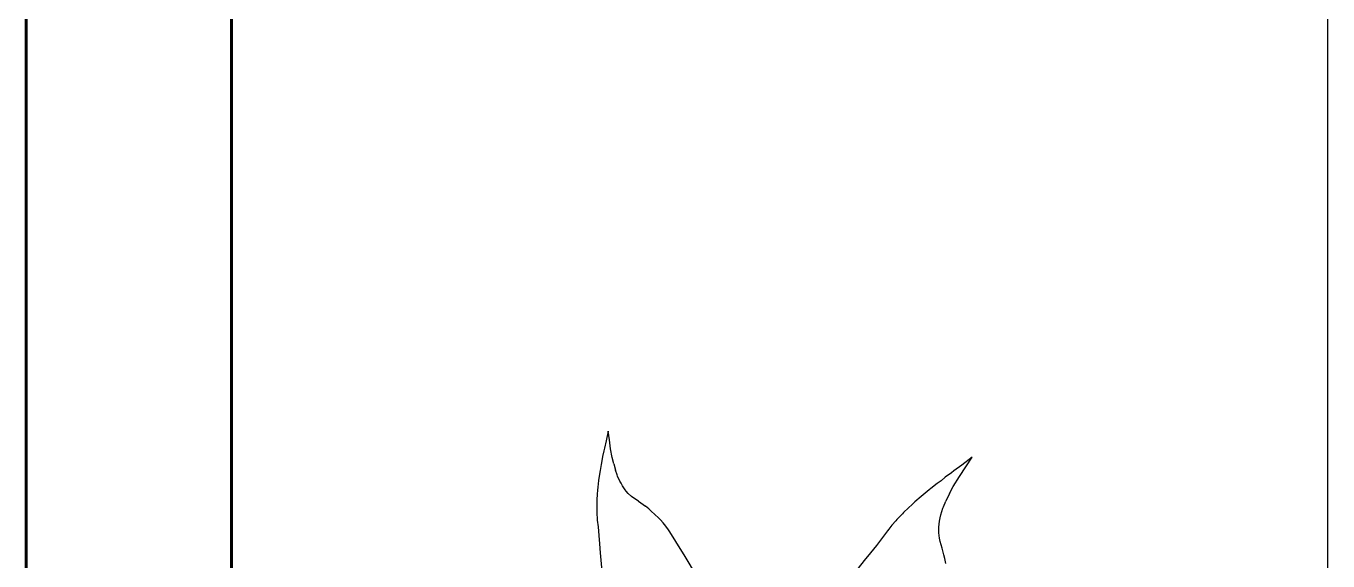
# Model space of a CAD drawing. Header units: metres. Extents: x 244.4 to 340.3, y -4.1 to 64.3.
# Drawn here: x 250.648 to 251.598, y 51.288 to 51.678 of the extents above; entities that cross this region are included whole.
import ezdxf

# ---------------------------------------------------------------- set-up
doc = ezdxf.new("R2010")
doc.units = ezdxf.units.M
doc.layers.add('A-WALL', color=6, linetype='Continuous', lineweight=60)
doc.layers.add('Edges', color=7, linetype='Continuous')

msp = doc.modelspace()

# ---------------------------------------------------------------- linework, layer by layer
at = {"layer": 'A-WALL'}
for p, q in [((250.64767, 50.1423), (250.64767, 52.02208)), ((250.79767, 50.1423), (250.79767, 52.02208))]:
    msp.add_line(p, q, dxfattribs=at)
at = {"layer": 'Edges'}
for p, q in [((251.59767, 50.1423), (251.59767, 53.31708)), ((251.07248, 51.38266), (251.07094, 51.37551)), ((251.0733, 51.37622), (251.07248, 51.38266)), ((251.07423, 51.36973), (251.0733, 51.37622)), ((251.06939, 51.36828), (251.06843, 51.36407)), ((251.06968, 51.37006), (251.06939, 51.36828)), ((251.07094, 51.37551), (251.06968, 51.37006)), ((251.07541, 51.36324), (251.07423, 51.36973)), ((251.06732, 51.35822), (251.06661, 51.35373)), ((251.06793, 51.361), (251.06732, 51.35822)), ((251.06843, 51.36407), (251.06793, 51.361)), ((251.07647, 51.35861), (251.07541, 51.36324)), ((251.07647, 51.35861), (251.07781, 51.35399)), ((251.33053, 51.35781), (251.32468, 51.35359)), ((251.33813, 51.36351), (251.33053, 51.35781)), ((251.33337, 51.35648), (251.33813, 51.36351)), ((251.06636, 51.3525), (251.06551, 51.34651)), ((251.06661, 51.35373), (251.06636, 51.3525)), ((251.07904, 51.35057), (251.07781, 51.35399)), ((251.07934, 51.34975), (251.07904, 51.35057)), ((251.08104, 51.34599), (251.07934, 51.34975)), ((251.3184, 51.3489), (251.31532, 51.3464)), ((251.32288, 51.35211), (251.3184, 51.3489)), ((251.32468, 51.35359), (251.32288, 51.35211)), ((251.32431, 51.34221), (251.3287, 51.3494)), ((251.3287, 51.3494), (251.33337, 51.35648)), ((251.06474, 51.3394), (251.06443, 51.33646)), ((251.0649, 51.34165), (251.06474, 51.3394)), ((251.06551, 51.34651), (251.0649, 51.34165)), ((251.08184, 51.34453), (251.08104, 51.34599)), ((251.08292, 51.34263), (251.08184, 51.34453)), ((251.08497, 51.33965), (251.08292, 51.34263)), ((251.08564, 51.33883), (251.08497, 51.33965)), ((251.08716, 51.33711), (251.08564, 51.33883)), ((251.30668, 51.33972), (251.30086, 51.33485)), ((251.30794, 51.34065), (251.30668, 51.33972)), ((251.3124, 51.34429), (251.30794, 51.34065)), ((251.31532, 51.3464), (251.3124, 51.34429)), ((251.32142, 51.33695), (251.32431, 51.34221)), ((251.06417, 51.33142), (251.0641, 51.3266)), ((251.06425, 51.33241), (251.06417, 51.33142)), ((251.06443, 51.33646), (251.06425, 51.33241)), ((251.08949, 51.33494), (251.08716, 51.33711)), ((251.09115, 51.3337), (251.08949, 51.33494)), ((251.0946, 51.33145), (251.09115, 51.3337)), ((251.0946, 51.33145), (251.0997, 51.32774)), ((251.29422, 51.32897), (251.29151, 51.32657)), ((251.29624, 51.33091), (251.29422, 51.32897)), ((251.30086, 51.33485), (251.29624, 51.33091)), ((251.31712, 51.32727), (251.31881, 51.3315)), ((251.32142, 51.33695), (251.31881, 51.3315)), ((251.0641, 51.3266), (251.06414, 51.3256)), ((251.06414, 51.3256), (251.06421, 51.322)), ((251.06421, 51.322), (251.06445, 51.319)), ((251.10211, 51.32581), (251.0997, 51.32774)), ((251.10389, 51.32425), (251.10211, 51.32581)), ((251.10662, 51.32182), (251.10389, 51.32425)), ((251.10907, 51.31936), (251.10662, 51.32182)), ((251.1107, 51.31769), (251.10907, 51.31936)), ((251.2871, 51.32223), (251.28308, 51.31799)), ((251.28798, 51.32305), (251.2871, 51.32223)), ((251.29151, 51.32657), (251.28798, 51.32305)), ((251.31423, 51.31678), (251.31477, 51.31939)), ((251.31477, 51.31939), (251.31522, 51.3214)), ((251.31522, 51.3214), (251.31673, 51.32627)), ((251.31673, 51.32627), (251.31712, 51.32727)), ((251.06445, 51.319), (251.06454, 51.31756)), ((251.06454, 51.31756), (251.06507, 51.31261)), ((251.06507, 51.31261), (251.06566, 51.30634)), ((251.11256, 51.31558), (251.1107, 51.31769)), ((251.1135, 51.31441), (251.11256, 51.31558)), ((251.11589, 51.31135), (251.1135, 51.31441)), ((251.11738, 51.30915), (251.11589, 51.31135)), ((251.27617, 51.30968), (251.27268, 51.30495)), ((251.27724, 51.311), (251.27617, 51.30968)), ((251.27945, 51.31384), (251.27724, 51.311)), ((251.2823, 51.31706), (251.27945, 51.31384)), ((251.28308, 51.31799), (251.2823, 51.31706)), ((251.3137, 51.31106), (251.31373, 51.31236)), ((251.31374, 51.30827), (251.3137, 51.31106)), ((251.31373, 51.31236), (251.31423, 51.31678)), ((251.06566, 51.30634), (251.06615, 51.3002)), ((251.06615, 51.3002), (251.06657, 51.29381)), ((251.12617, 51.29499), (251.11738, 51.30915)), ((251.27268, 51.30495), (251.26823, 51.29913)), ((251.3142, 51.3044), (251.31374, 51.30827)), ((251.31477, 51.30192), (251.3142, 51.3044)), ((251.31624, 51.29709), (251.31477, 51.30192)), ((251.06657, 51.29381), (251.06809, 51.27757)), ((251.12792, 51.29225), (251.12617, 51.29499)), ((251.13767, 51.2759), (251.12792, 51.29225)), ((251.26383, 51.2936), (251.25921, 51.288)), ((251.26823, 51.29913), (251.26383, 51.2936)), ((251.31745, 51.29225), (251.31624, 51.29709)), ((251.31812, 51.28966), (251.31745, 51.29225)), ((251.25921, 51.288), (251.24791, 51.27339)), ((251.31888, 51.28601), (251.31812, 51.28966))]:
    msp.add_line(p, q, dxfattribs=at)

doc.saveas('drawing.dxf')
